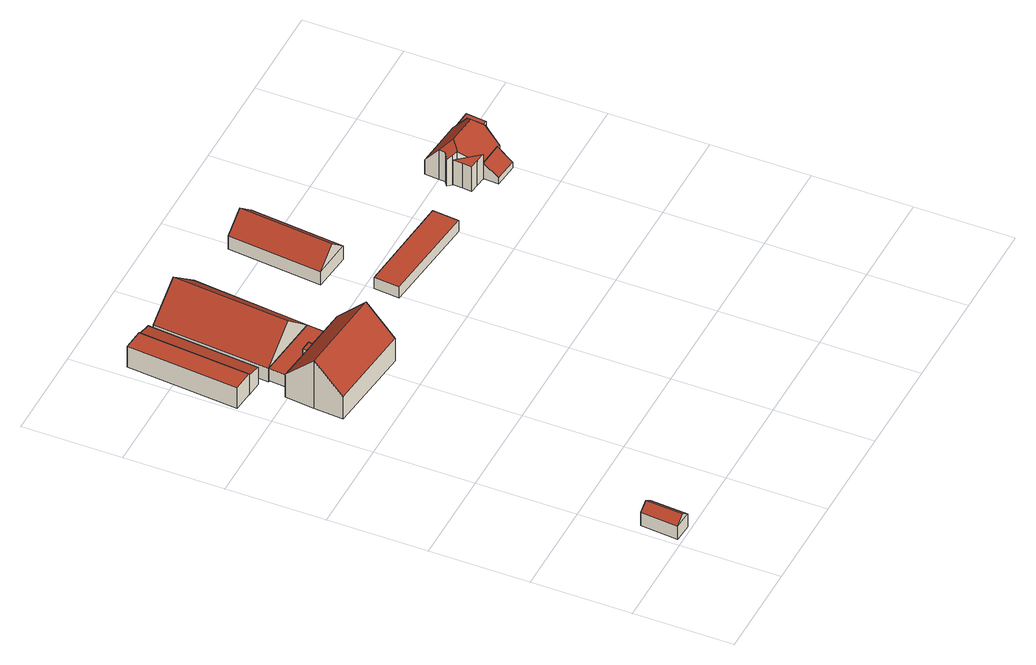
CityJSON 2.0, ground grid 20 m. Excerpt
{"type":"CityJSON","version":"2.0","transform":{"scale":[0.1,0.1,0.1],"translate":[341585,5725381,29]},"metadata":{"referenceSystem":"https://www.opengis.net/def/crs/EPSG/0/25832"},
"CityObjects":{
"building1":{"type":"Building","attributes":{"Geometrietyp2DReferenz":"3000","Gemeindeschluessel":"05170048","function":"31001_2720","roofType":"3100","measuredHeight":4.56},"address":[{"country":"Germany","locality":"Wesel","thoroughfareNumber":"138","thoroughfareName":"Krudenburger Weg"}],"geometry":[{"type":"Solid","lod":"2","boundaries":[[[[0,1,2,3]],[[4,5,1,0]],[[6,7,5,4]],[[3,2,7,6]],[[0,8,4]],[[6,9,3]],[[3,9,8,0]],[[4,8,9,6]],[[1,5,7,2]]]],"semantics":{"surfaces":[{"type":"WallSurface"},{"type":"RoofSurface"},{"type":"GroundSurface"}],"values":[[0,0,0,0,0,0,1,1,2]]}}]},
"building2":{"type":"Building","attributes":{"Geometrietyp2DReferenz":"3000","Gemeindeschluessel":"05170048","function":"31001_2720","roofType":"1000","measuredHeight":4.89},"address":[{"country":"Germany","locality":"Wesel","thoroughfareNumber":"138","thoroughfareName":"Krudenburger Weg"}],"geometry":[{"type":"Solid","lod":"2","boundaries":[[[[10,11,12,13]],[[14,15,11,10]],[[16,17,15,14]],[[13,12,17,16]],[[14,10,13,16]],[[11,15,17,12]]]],"semantics":{"surfaces":[{"type":"WallSurface"},{"type":"RoofSurface"},{"type":"GroundSurface"}],"values":[[0,0,0,0,1,2]]}}]},
"building3":{"type":"Building","attributes":{"Geometrietyp2DReferenz":"3000","Gemeindeschluessel":"05170048","function":"51009_1610","roofType":"2100","measuredHeight":4.63},"geometry":[{"type":"Solid","lod":"2","boundaries":[[[[18,19,20,21]],[[22,23,19,18]],[[24,25,23,22]],[[21,20,25,24]],[[22,18,21,24]],[[19,23,25,20]]]],"semantics":{"surfaces":[{"type":"WallSurface"},{"type":"RoofSurface"},{"type":"GroundSurface"}],"values":[[0,0,0,0,1,2]]}}]},
"building4":{"type":"Building","attributes":{"name":"Bremannshof","Geometrietyp2DReferenz":"3000","Gemeindeschluessel":"05170048","function":"31001_1210","roofType":"3100","measuredHeight":11.3},"address":[{"country":"Germany","locality":"Wesel","thoroughfareNumber":"138","thoroughfareName":"Krudenburger Weg"}],"geometry":[{"type":"Solid","lod":"2","boundaries":[[[[26,27,28,29]],[[30,31,27,26]],[[32,33,31,30]],[[34,35,33,32]],[[36,37,35,34]],[[38,39,37,36]],[[40,41,39,38]],[[29,28,41,40]],[[29,40,38,26]],[[36,34,32,30,26,38]],[[27,31,33,35,37,39,41,28]]]],"semantics":{"surfaces":[{"type":"WallSurface"},{"type":"RoofSurface"},{"type":"GroundSurface"}],"values":[[0,0,0,0,0,0,0,0,1,1,2]]}}]},
"building5":{"type":"Building","attributes":{"Geometrietyp2DReferenz":"3000","Gemeindeschluessel":"05170048","function":"51009_1610","roofType":"1000","measuredHeight":4.31},"geometry":[{"type":"Solid","lod":"2","boundaries":[[[[42,43,44,45]],[[46,47,43,42]],[[48,49,47,46]],[[45,44,49,48]],[[46,42,45,48]],[[43,47,49,44]]]],"semantics":{"surfaces":[{"type":"WallSurface"},{"type":"RoofSurface"},{"type":"GroundSurface"}],"values":[[0,0,0,0,1,2]]}}]},
"building6":{"type":"Building","attributes":{"Geometrietyp2DReferenz":"3000","Gemeindeschluessel":"05170048","function":"31001_2720","roofType":"1000","measuredHeight":2.89},"address":[{"country":"Germany","locality":"Wesel","thoroughfareNumber":"138","thoroughfareName":"Krudenburger Weg"}],"geometry":[{"type":"Solid","lod":"2","boundaries":[[[[50,51,52,53]],[[54,55,51,50]],[[56,57,55,54]],[[58,59,57,56]],[[60,61,59,58]],[[53,52,61,60]],[[58,56,54,50,53,60]],[[51,55,57,59,61,52]]]],"semantics":{"surfaces":[{"type":"WallSurface"},{"type":"RoofSurface"},{"type":"GroundSurface"}],"values":[[0,0,0,0,0,0,1,2]]}}]},
"building7":{"type":"Building","attributes":{"Geometrietyp2DReferenz":"3000","Gemeindeschluessel":"05170048","function":"31001_2720","roofType":"3100","measuredHeight":9.42},"address":[{"country":"Germany","locality":"Wesel","thoroughfareNumber":"138","thoroughfareName":"Krudenburger Weg"}],"geometry":[{"type":"Solid","lod":"2","boundaries":[[[[53,62,63,64]],[[60,65,62,53]],[[66,67,65,60]],[[64,63,67,66]],[[53,68,60]],[[66,69,64]],[[64,69,68,53]],[[60,68,69,66]],[[62,65,67,63]]]],"semantics":{"surfaces":[{"type":"WallSurface"},{"type":"RoofSurface"},{"type":"GroundSurface"}],"values":[[0,0,0,0,0,0,1,1,2]]}}]},
"building8":{"type":"Building","attributes":{"Geometrietyp2DReferenz":"3000","Gemeindeschluessel":"05170048","function":"31001_2720","roofType":"3100","measuredHeight":6.68},"address":[{"country":"Germany","locality":"Wesel","thoroughfareNumber":"138","thoroughfareName":"Krudenburger Weg"}],"geometry":[{"type":"Solid","lod":"2","boundaries":[[[[70,71,72,73]],[[74,75,71,70]],[[76,77,75,74]],[[73,72,77,76]],[[70,78,74]],[[76,79,73]],[[73,79,78,70]],[[74,78,79,76]],[[71,75,77,72]]]],"semantics":{"surfaces":[{"type":"WallSurface"},{"type":"RoofSurface"},{"type":"GroundSurface"}],"values":[[0,0,0,0,0,0,1,1,2]]}}]},
"building9":{"type":"Building","attributes":{"Geometrietyp2DReferenz":"3000","Gemeindeschluessel":"05170048","function":"31001_2720","roofType":"1000","measuredHeight":2.62},"address":[{"country":"Germany","locality":"Wesel","thoroughfareNumber":"138","thoroughfareName":"Krudenburger Weg"}],"geometry":[{"type":"Solid","lod":"2","boundaries":[[[[80,81,82,83]],[[84,85,81,80]],[[86,87,85,84]],[[83,82,87,86]],[[84,80,83,86]],[[81,85,87,82]]]],"semantics":{"surfaces":[{"type":"WallSurface"},{"type":"RoofSurface"},{"type":"GroundSurface"}],"values":[[0,0,0,0,1,2]]}}]},
"building10":{"type":"Building","attributes":{"Geometrietyp2DReferenz":"3000","Gemeindeschluessel":"05170048","function":"51009_1610","roofType":"9999","measuredHeight":5.83},"geometry":[{"type":"Solid","lod":"2","boundaries":[[[[88,89,90,91,92]],[[90,93,94,91]],[[89,95,93,90]],[[88,96,95,89]],[[92,97,96,88]],[[91,94,97,92]],[[93,95,96,97,94]]]],"semantics":{"surfaces":[{"type":"RoofSurface"},{"type":"WallSurface"},{"type":"GroundSurface"}],"values":[[0,1,1,1,1,1,2]]}}]},
"building11":{"type":"Building","attributes":{"Geometrietyp2DReferenz":"3000","Gemeindeschluessel":"05170048","function":"31001_1010","roofType":"2100","measuredHeight":3.71},"address":[{"country":"Germany","locality":"Wesel","thoroughfareNumber":"140","thoroughfareName":"Krudenburger Weg"}],"geometry":[{"type":"Solid","lod":"2","boundaries":[[[[98,99,100,101]],[[102,103,99,98]],[[104,105,103,102]],[[101,100,105,104]],[[102,98,101,104]],[[99,103,105,100]]]],"semantics":{"surfaces":[{"type":"WallSurface"},{"type":"RoofSurface"},{"type":"GroundSurface"}],"values":[[0,0,0,0,1,2]]}}]},
"building12":{"type":"Building","attributes":{"Geometrietyp2DReferenz":"3000","Gemeindeschluessel":"05170048","function":"31001_1010","roofType":"3300","measuredHeight":9.01},"address":[{"country":"Germany","locality":"Wesel","thoroughfareNumber":"140","thoroughfareName":"Krudenburger Weg"}],"geometry":[{"type":"Solid","lod":"2","boundaries":[[[[106,107,108,109]],[[110,111,107,106]],[[112,113,111,110]],[[114,115,113,112]],[[116,117,115,114]],[[118,119,117,116]],[[120,121,119,118]],[[122,123,121,120]],[[124,125,123,122]],[[126,127,125,124]],[[128,129,127,126]],[[130,131,129,128]],[[132,133,131,130]],[[109,108,133,132]],[[134,126,124,122,120,135]],[[120,118,116,114,112,135]],[[135,112,110,106,109,132,130,134]],[[130,128,126,134]],[[107,111,113,115,117,119,121,123,125,127,129,131,133,108]]]],"semantics":{"surfaces":[{"type":"WallSurface"},{"type":"RoofSurface"},{"type":"GroundSurface"}],"values":[[0,0,0,0,0,0,0,0,0,0,0,0,0,0,1,1,1,1,2]]}}]},
"building13":{"type":"Building","attributes":{"Geometrietyp2DReferenz":"3000","Gemeindeschluessel":"05170048","function":"31001_1010","roofType":"1000","measuredHeight":3.07},"address":[{"country":"Germany","locality":"Wesel","thoroughfareNumber":"140","thoroughfareName":"Krudenburger Weg"}],"geometry":[{"type":"Solid","lod":"2","boundaries":[[[[136,137,138,139]],[[140,141,137,136]],[[142,143,141,140]],[[139,138,143,142]],[[140,136,139,142]],[[137,141,143,138]]]],"semantics":{"surfaces":[{"type":"WallSurface"},{"type":"RoofSurface"},{"type":"GroundSurface"}],"values":[[0,0,0,0,1,2]]}}]}
},
"vertices":[
[48,5,37],[48,5,6],[53,80,6],[53,80,37],[10,7,37],[10,7,6],[16,83,37],[16,83,6],[29,6,52],[34,81,52],
[66,1090,52],[66,1090,3],[24,1094,3],[24,1094,52],[47,865,52],[47,865,3],[4,869,52],[4,869,3],
[47,865,49],[47,865,2],[79,862,2],[79,862,43],[66,1090,49],[66,1090,2],[99,1087,43],[99,1087,2],
[59,743,119],[59,743,6],[54,684,6],[54,684,59],[65,803,59],[65,803,6],[148,794,59],[148,794,6],[168,792,59],[168,792,6],[246,784,59],[246,784,6],[241,725,119],[241,725,6],[235,665,59],[235,665,6],
[168,792,51],[168,792,8],[170,805,8],[170,805,51],[148,794,51],[148,794,8],[149,807,51],[149,807,8],
[224,799,35],[224,799,6],[228,834,6],[228,834,35],[170,805,35],[170,805,6],[149,807,35],[149,807,6],[90,813,35],[90,813,6],[93,848,35],[93,848,6],
[228,834,2],[252,1068,2],[252,1068,35],[93,848,2],[113,1084,35],[113,1084,2],[160,841,96],[182,1076,96],
[449,865,33],[449,865,1],[468,1055,1],[468,1055,33],[369,873,33],[369,873,1],[388,1063,33],[388,1063,1],[409,869,68],[428,1059,68],
[396,731,27],[396,731,1],[603,710,1],[603,710,27],[401,783,27],[401,783,1],[608,763,27],[608,763,1],
[706,749,65],[704,730,65],[723,728,65],[743,726,65],[707,769,65],[723,728,7],[743,726,7],[704,730,7],[706,749,7],[707,769,7],
[792,690,20],[792,690,7],[795,722,7],[795,722,44],[742,695,21],[742,695,7],[744,726,44],[744,726,7],
[744,726,40],[744,726,6],[795,722,6],[795,722,40],[743,726,40],[743,726,6],[712,763,82],[712,763,6],[707,769,76],[707,769,6],[700,778,68],[700,778,6],[709,785,76],[709,785,6],[710,797,76],[710,797,6],[712,826,40],[712,826,6],[811,817,40],[811,817,6],[809,788,76],[809,788,6],[807,776,76],[807,776,6],[805,750,76],[805,750,6],[803,721,40],[803,721,6],[788,771,96],[727,776,96],
[861,813,35],[861,813,4],[811,817,4],[811,817,35],[857,772,35],[857,772,4],[807,776,35],[807,776,4]
]}
